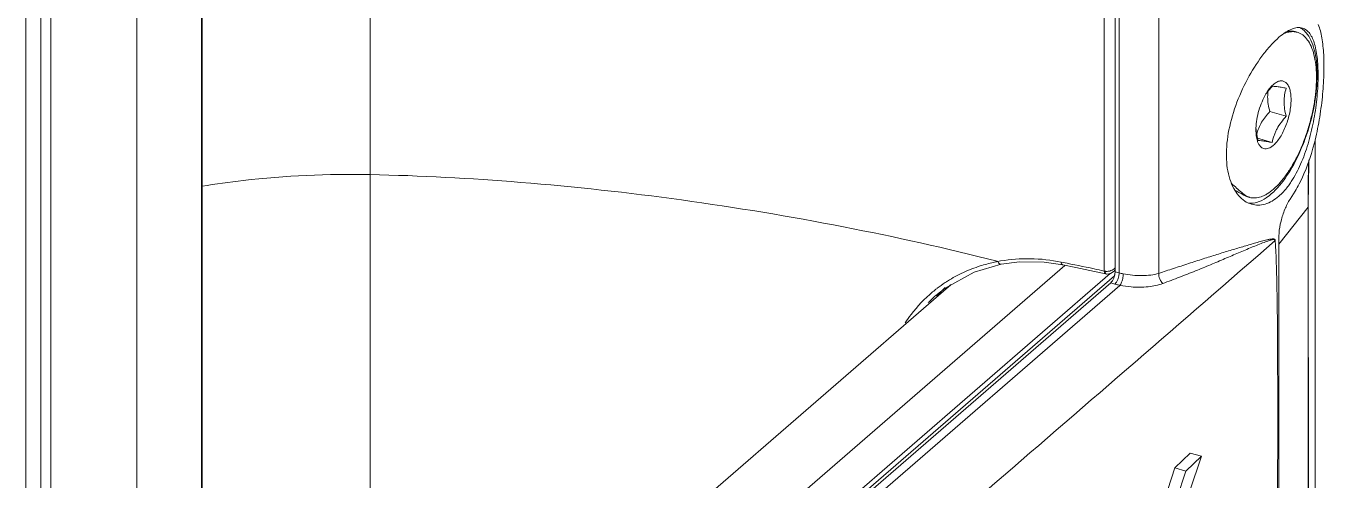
# Model space of a CAD drawing. Header units: millimetres. Extents: x 0 to 3564, y 0 to 2520.
# Drawn here: x 2802 to 2877, y 2027.8 to 2054 of the extents above; entities that cross this region are included whole.
import ezdxf

# ---------------------------------------------------------------- set-up
doc = ezdxf.new("R2010")
doc.units = ezdxf.units.MM
doc.layers.get('0').update_dxf_attribs({"lineweight": 13})

msp = doc.modelspace()

# ---------------------------------------------------------------- linework, layer by layer
for p, q in [((2864.328, 2132.041), (2864.327, 2039.844)), ((2864.955, 2039.806), (2864.956, 2132.038)), ((2865.191, 2039.739), (2865.191, 2131.97)), ((2867.484, 2039.707), (2867.485, 2132.073)), ((2821.905, 2095.3), (2821.905, 2016.84)), ((2802.881, 1998.945), (2802.88, 2090.31)), ((2803.454, 1998.989), (2803.455, 2090.353)), ((2802.013, 1953.909), (2802.013, 2089.875)), ((2808.43, 2089.466), (2808.427, 1999.165)), ((2812.16, 2084.16), (2812.159, 1991.794)), ((2812.192, 2084.339), (2812.191, 1992.005)), ((2875.489, 2053.643), (2875.36, 2053.681)), ((2874.112, 2050.63), (2874.019, 2050.542)), ((2874.847, 2048.786), (2873.901, 2049.059)), ((2874.035, 2047.271), (2873.192, 2047.515)), ((2876.513, 2047.418), (2876.513, 2019.907)), ((2875.067, 2043.998), (2875.365, 2044.457)), ((2872.735, 2044.102), (2872.606, 2044.139)), ((2876.122, 2043.586), (2876.107, 2043.525)), ((2876.109, 2043.586), (2876.109, 2043.525)), ((2876.126, 2026.137), (2876.122, 2043.586)), ((2874.424, 2041.398), (2876.107, 2043.525)), ((2876.107, 2043.525), (2876.111, 2026.077)), ((2874.431, 2021.492), (2874.424, 2041.398)), ((2812.191, 1996.985), (2862.059, 2040.172)), ((2858.133, 2040.407), (2858.176, 2040.397)), ((2858.134, 2040.408), (2858.176, 2040.397)), ((2858.369, 2040.236), (2858.368, 2040.236)), ((2861.96, 2040.338), (2861.841, 2040.362)), ((2861.96, 2040.338), (2861.841, 2040.362)), ((2864.852, 2039.796), (2864.916, 2039.852)), ((2864.897, 2039.969), (2864.963, 2040.029)), ((2864.68, 2039.695), (2812.191, 1994.238)), ((2812.191, 1993.906), (2864.922, 2039.572)), ((2864.705, 2039.157), (2812.191, 1993.677)), ((2864.418, 2039.679), (2864.461, 2039.671)), ((2864.432, 2039.685), (2864.46, 2039.671)), ((2864.684, 2039.696), (2864.852, 2039.796)), ((2864.941, 2039.089), (2864.705, 2039.157)), ((2864.955, 2039.806), (2865.191, 2039.739)), ((2812.191, 1993.075), (2865.238, 2039.016)), ((2812.191, 2001.573), (2855.322, 2038.925)), ((2854.603, 2038.435), (2854.614, 2038.445)), ((2854.604, 2038.436), (2855.129, 2038.853)), ((2855.47, 2039.042), (2855.303, 2038.909)), ((2855.308, 2038.913), (2855.322, 2038.924)), ((2855.435, 2039.021), (2855.444, 2039.028)), ((2855.44, 2039.015), (2855.449, 2039.022)), ((2868.402, 2028.465), (2869.291, 2029.324)), ((2869.291, 2029.324), (2869.946, 2029.135)), ((2869.946, 2029.135), (2869.041, 2028.28)), ((2868.002, 2027.209), (2868.402, 2028.465)), ((2868.402, 2028.465), (2869.041, 2028.28))]:
    msp.add_line(p, q)
for points in [[(2876.124, 2043.586), (2876.124, 2043.784), (2876.127, 2044.701), (2876.152, 2046.263)], [(2855.129, 2038.853), (2856.819, 2039.785), (2858.368, 2040.236)], [(2858.369, 2040.236), (2859.429, 2040.369), (2860.861, 2040.351), (2861.931, 2040.198)], [(2861.931, 2040.198), (2862.686, 2040.046), (2863.759, 2039.822), (2864.421, 2039.679)], [(2864.461, 2039.671), (2864.488, 2039.668), (2864.684, 2039.696)]]:
    msp.add_lwpolyline(points)
for centre, radius, start, end in [((2875.229, 2052.739), 0.941, 73.92374, 82.02578), ((2876.375, 2048.487), 3.135, 147.80112, 149.39924), ((2876.364, 2048.211), 3.273, 143.63746, 145.20289), ((2876.15, 2049.908), 2.375, 171.78707, 180.01863), ((2876.302, 2047.992), 3.205, 177.99599, 179.97565), ((2875.793, 2048.239), 2.696, 182.76908, 185.19451), ((2875.888, 2048.247), 2.791, 185.18854, 185.72985), ((2975.225, 2043.539), 99.115, 178.44647, 179.9727), ((2870.895, 2047.804), 5.083, 323.32944, 326.67187), ((2868.276, 2048.656), 8.24, 329.3575, 332.75286), ((2872.996, 2045.004), 0.938, 245.88755, 253.88283), ((2859.827, 2031.718), 8.834, 99.66463, 100.76826), ((2864.528, 2040.58), 0.763, 254.78933, 258.73838), ((2956.119, 1774.793), 279.349, 108.31624, 108.49924), ((2859.559, 2032.482), 8.023, 123.43583, 127.55006), ((2859.54, 2032.511), 7.988, 122.29062, 123.43312), ((2863.815, 2039.847), 1.144, 338.97998, 346.09508), ((2863.84, 2039.841), 1.118, 346.06033, 348.71055), ((2866.007, 2042.788), 3.85, 253.92228, 256.94018), ((2866.053, 2042.733), 3.116, 253.92661, 258.43341), ((2859.715, 2032.556), 7.79, 131.00491, 135.51773), ((2859.566, 2032.472), 8.035, 127.54809, 129.90427), ((2860.193, 2033.559), 7.345, 137.98799, 138.90909), ((2860.177, 2033.574), 7.323, 133.45021, 137.98875), ((2860.021, 2033.47), 7.2, 129.56615, 130.74745), ((2860.027, 2033.463), 7.209, 129.09409, 129.47813), ((2866.069, 2043.052), 4.121, 256.92109, 258.36294)]:
    msp.add_arc(centre, radius, start, end)
for points, knots in [([(2876.7, 2054.095), (2876.797, 2053.85), (2876.937, 2053.267), (2877.032, 2052.29), (2877.035, 2051.145), (2876.949, 2049.886), (2876.771, 2048.57), (2876.413, 2046.867), (2875.987, 2045.632), (2875.602, 2044.884)], [0, 0, 0, 0, 0.08392, 0.188708, 0.311524, 0.447098, 0.589484, 0.732784, 1, 1, 1, 1]), ([(2872.84, 2043.705), (2872.701, 2043.745), (2872.427, 2043.876), (2872.076, 2044.196), (2871.787, 2044.63), (2871.482, 2045.38), (2871.334, 2046.537), (2871.498, 2048.051), (2871.965, 2049.62), (2872.658, 2051.099), (2873.367, 2052.195), (2873.971, 2052.919), (2874.276, 2053.222), (2874.428, 2053.353)], [0, 0, 0, 0, 0.03914, 0.081208, 0.127809, 0.179806, 0.300357, 0.440333, 0.591694, 0.743489, 0.883456, 0.945346, 1, 1, 1, 1]), ([(2874.112, 2044.572), (2874.253, 2044.695), (2874.531, 2044.978), (2874.912, 2045.475), (2875.273, 2046.056), (2875.605, 2046.707), (2875.9, 2047.413), (2876.151, 2048.155), (2876.352, 2048.914), (2876.496, 2049.673), (2876.581, 2050.412), (2876.605, 2051.112), (2876.567, 2051.756), (2876.467, 2052.328), (2876.309, 2052.816), (2876.124, 2053.155), (2875.946, 2053.366), (2875.806, 2053.49), (2875.653, 2053.585), (2875.544, 2053.627), (2875.489, 2053.643)], [0, 0, 0, 0, 0.055389, 0.117513, 0.185555, 0.258364, 0.334558, 0.412611, 0.49092, 0.567871, 0.641906, 0.711591, 0.77569, 0.833268, 0.883821, 0.927483, 0.94707, 0.965448, 0.982953, 1, 1, 1, 1]), ([(2874.428, 2053.353), (2874.549, 2053.457), (2874.781, 2053.638), (2875.138, 2053.835), (2875.472, 2053.93), (2875.686, 2053.916), (2875.78, 2053.889)], [0, 0, 0, 0, 0.316647, 0.584242, 0.806959, 1, 1, 1, 1]), ([(2875.359, 2053.671), (2875.292, 2053.68), (2875.152, 2053.685), (2874.937, 2053.649), (2874.776, 2053.594), (2874.687, 2053.554), (2874.668, 2053.545)], [0, 0, 0, 0, 0.2256042, 0.4638612, 0.7205945, 0.7894967, 0.7894967, 0.7894967, 0.7894967]), ([(2874.904, 2053.701), (2874.92, 2053.704), (2874.936, 2053.706), (2874.952, 2053.708), (2875.021, 2053.717), (2875.159, 2053.723), (2875.295, 2053.699), (2875.36, 2053.681)], [-0.118829, -0.118829, -0.118829, -0.118829, 0, 0, 0, 0.508976, 1, 1, 1, 1]), ([(2876.209, 2053.569), (2876.34, 2053.389), (2876.536, 2052.896), (2876.675, 2052.026), (2876.707, 2050.954), (2876.629, 2049.744), (2876.439, 2048.468), (2876.136, 2047.206), (2875.72, 2046.039), (2875.35, 2045.328), (2875.142, 2045.011)], [0, 0, 0, 0, 0.075018, 0.174596, 0.296768, 0.435561, 0.58314, 0.731267, 0.872298, 1, 1, 1, 1]), ([(2875.658, 2053.9), (2875.676, 2053.89), (2875.747, 2053.849), (2875.813, 2053.8), (2875.86, 2053.759)], [0, 0, 0, 0, 0.244989, 1, 1, 1, 1]), ([(2875.78, 2053.889), (2875.863, 2053.865), (2876.028, 2053.781), (2876.153, 2053.645), (2876.209, 2053.569)], [0, 0, 0, 0, 0.476282, 1, 1, 1, 1]), ([(2875.86, 2053.759), (2875.873, 2053.748), (2875.922, 2053.704), (2875.969, 2053.655), (2876.001, 2053.617)], [0, 0, 0, 0, 0.244319, 1, 1, 1, 1]), ([(2876.001, 2053.617), (2876.111, 2053.489), (2876.304, 2053.172), (2876.497, 2052.606), (2876.613, 2051.93), (2876.636, 2051.443), (2876.636, 2051.186)], [0, 0, 0, 0, 0.197193, 0.42939, 0.698141, 1, 1, 1, 1]), ([(2876.636, 2051.186), (2876.636, 2050.651), (2876.528, 2049.541), (2876.128, 2047.911), (2875.519, 2046.379), (2874.973, 2045.45), (2874.668, 2045.046)], [0, 0, 0, 0, 0.245571, 0.508976, 0.767703, 1, 1, 1, 1]), ([(2874.019, 2050.542), (2873.965, 2050.487), (2873.859, 2050.363), (2873.767, 2050.229), (2873.722, 2050.157)], [0, 0, 0, 0, 0.475902, 1, 1, 1, 1]), ([(2874.035, 2050.519), (2874.007, 2050.489), (2873.9, 2050.371), (2873.799, 2050.248), (2873.728, 2050.152)], [0, 0, 0, 0, 0.251913, 1, 1, 1, 1]), ([(2874.847, 2050.41), (2874.749, 2050.429), (2874.573, 2050.461), (2874.338, 2050.499), (2874.165, 2050.519), (2874.071, 2050.522), (2874.035, 2050.519)], [0, 0, 0, 0, 0.362375, 0.657213, 0.867114, 1, 1, 1, 1]), ([(2875.127, 2049.752), (2875.127, 2049.86), (2875.116, 2050.065), (2875.062, 2050.345), (2874.983, 2050.543), (2874.901, 2050.667), (2874.833, 2050.738), (2874.759, 2050.791), (2874.677, 2050.826), (2874.59, 2050.841), (2874.498, 2050.836), (2874.403, 2050.812), (2874.268, 2050.752), (2874.173, 2050.683), (2874.112, 2050.63)], [0, 0, 0, 0, 0.176286, 0.330449, 0.460858, 0.517768, 0.569981, 0.618683, 0.665488, 0.712273, 0.760915, 0.81303, 0.86984, 1, 1, 1, 1]), ([(2874.847, 2050.41), (2874.808, 2050.287), (2874.744, 2050.032), (2874.721, 2049.768), (2874.721, 2049.634)], [0, 0, 0, 0, 0.489925, 1, 1, 1, 1]), ([(2873.676, 2050.083), (2873.591, 2049.938), (2873.437, 2049.627), (2873.262, 2049.132), (2873.143, 2048.619), (2873.105, 2048.273), (2873.099, 2048.104)], [0, 0, 0, 0, 0.242183, 0.499273, 0.75672, 1, 1, 1, 1]), ([(2873.775, 2049.907), (2873.775, 2049.767), (2873.801, 2049.48), (2873.863, 2049.2), (2873.901, 2049.059)], [0, 0, 0, 0, 0.490548, 1, 1, 1, 1]), ([(2874.112, 2047.115), (2874.184, 2047.177), (2874.324, 2047.326), (2874.512, 2047.591), (2874.685, 2047.904), (2874.837, 2048.253), (2874.961, 2048.625), (2875.055, 2049.007), (2875.113, 2049.383), (2875.127, 2049.631), (2875.127, 2049.752)], [0, 0, 0, 0, 0.09859, 0.211371, 0.335842, 0.468575, 0.605586, 0.742619, 0.875421, 1, 1, 1, 1]), ([(2874.721, 2049.634), (2874.721, 2049.494), (2874.746, 2049.207), (2874.809, 2048.927), (2874.847, 2048.786)], [0, 0, 0, 0, 0.49054, 1, 1, 1, 1]), ([(2873.901, 2049.059), (2873.811, 2048.963), (2873.64, 2048.765), (2873.42, 2048.446), (2873.251, 2048.109), (2873.172, 2047.874), (2873.14, 2047.756)], [0, 0, 0, 0, 0.259382, 0.513344, 0.760181, 1, 1, 1, 1]), ([(2874.035, 2047.271), (2874.063, 2047.407), (2874.117, 2047.61), (2874.219, 2047.873), (2874.346, 2048.134), (2874.549, 2048.447), (2874.744, 2048.675), (2874.847, 2048.786)], [0, 0, 0, 0, 0.238591, 0.360572, 0.484671, 0.738997, 1, 1, 1, 1]), ([(2873.097, 2047.994), (2873.097, 2047.879), (2873.109, 2047.666), (2873.152, 2047.455), (2873.183, 2047.361)], [0, 0, 0, 0, 0.535787, 1, 1, 1, 1]), ([(2873.223, 2047.38), (2873.21, 2047.429), (2873.161, 2047.623), (2873.126, 2047.82), (2873.111, 2047.968)], [0, 0, 0, 0, 0.254105, 1, 1, 1, 1]), ([(2873.183, 2047.361), (2873.201, 2047.304), (2873.243, 2047.2), (2873.329, 2047.066), (2873.434, 2046.969), (2873.556, 2046.913), (2873.69, 2046.902), (2873.831, 2046.934), (2873.975, 2047.006), (2874.066, 2047.075), (2874.112, 2047.115)], [0, 0, 0, 0, 0.147639, 0.276665, 0.390709, 0.496421, 0.602751, 0.718439, 0.849813, 1, 1, 1, 1]), ([(2873.223, 2047.38), (2873.259, 2047.383), (2873.353, 2047.38), (2873.527, 2047.36), (2873.761, 2047.322), (2873.937, 2047.29), (2874.035, 2047.271)], [0, 0, 0, 0, 0.132885, 0.342787, 0.637625, 1, 1, 1, 1]), ([(2812.19, 2044.749), (2812.979, 2044.875), (2816.198, 2045.315), (2819.456, 2045.47), (2821.905, 2045.419)], [0, 0, 0, 0, 0.24606, 1, 1, 1, 1]), ([(2821.905, 2045.418), (2824.807, 2045.358), (2830.825, 2045.037), (2839.961, 2044.028), (2849.152, 2042.506), (2855.2, 2041.158), (2858.134, 2040.408)], [0, 0, 0, 0, 0.237617, 0.493041, 0.752102, 1, 1, 1, 1]), ([(2871.681, 2044.9), (2871.882, 2044.726), (2872.083, 2044.551), (2872.283, 2044.376), (2872.304, 2044.358), (2872.324, 2044.34), (2872.345, 2044.322), (2872.351, 2044.317), (2872.356, 2044.312), (2872.362, 2044.307), (2872.381, 2044.29), (2872.459, 2044.228), (2872.545, 2044.177), (2872.612, 2044.147), (2872.614, 2044.146), (2872.615, 2044.146), (2872.617, 2044.145)], [-3.035571, -3.035571, -3.035571, -3.035571, -0.352048, -0.352048, -0.352048, -0.075454, -0.075454, -0.075454, 0, 0, 0, 0.257186, 1, 1, 1, 1.015978, 1.015978, 1.015978, 1.015978]), ([(2872.606, 2044.139), (2872.588, 2044.144), (2872.519, 2044.167), (2872.453, 2044.197), (2872.405, 2044.223), (2872.402, 2044.225), (2872.399, 2044.227), (2872.396, 2044.229), (2872.384, 2044.235), (2872.372, 2044.242), (2872.36, 2044.249), (2872.194, 2044.343), (2872.029, 2044.437), (2871.863, 2044.53)], [0, 0, 0, 0, 0.248517, 1, 1, 1, 1.048294, 1.048294, 1.048294, 1.237527, 1.237527, 1.237527, 3.865406, 3.865406, 3.865406, 3.865406]), ([(2872.735, 2044.102), (2872.786, 2044.087), (2872.891, 2044.067), (2873.114, 2044.06), (2873.346, 2044.11), (2873.575, 2044.205), (2873.823, 2044.341), (2873.998, 2044.474), (2874.112, 2044.572)], [0, 0, 0, 0, 0.104628, 0.211655, 0.440749, 0.566666, 0.701517, 1, 1, 1, 1]), ([(2874.668, 2045.046), (2874.614, 2044.974), (2874.405, 2044.709), (2874.173, 2044.462), (2873.986, 2044.301)], [0, 0, 0, 0, 0.268362, 1, 1, 1, 1]), ([(2874.618, 2044.352), (2874.602, 2044.336), (2874.541, 2044.275), (2874.477, 2044.216), (2874.428, 2044.173)], [0, 0, 0, 0, 0.255204, 1, 1, 1, 1]), ([(2874.972, 2044.768), (2874.944, 2044.731), (2874.833, 2044.586), (2874.712, 2044.448), (2874.618, 2044.352)], [0, 0, 0, 0, 0.25915, 1, 1, 1, 1]), ([(2873.304, 2043.865), (2873.255, 2043.844), (2873.066, 2043.778), (2872.861, 2043.751), (2872.715, 2043.762), (2872.7, 2043.764), (2872.685, 2043.765), (2872.67, 2043.767)], [0, 0, 0, 0, 0.268568, 1, 1, 1, 1.075812, 1.075812, 1.075812, 1.075812]), ([(2874.428, 2044.173), (2874.305, 2044.067), (2874.054, 2043.883), (2873.644, 2043.7), (2873.232, 2043.633), (2872.965, 2043.669), (2872.84, 2043.705)], [0, 0, 0, 0, 0.282898, 0.538479, 0.773747, 1, 1, 1, 1]), ([(2873.986, 2044.301), (2873.931, 2044.252), (2873.721, 2044.082), (2873.487, 2043.938), (2873.304, 2043.865)], [0, 0, 0, 0, 0.27276, 1, 1, 1, 1]), ([(2874.426, 2041.4), (2874.426, 2041.611), (2874.412, 2042.057), (2874.532, 2042.737), (2874.746, 2043.398), (2874.952, 2043.812), (2875.067, 2043.998)], [0, 0, 0, 0, 0.23368, 0.492235, 0.757907, 1, 1, 1, 1]), ([(2808.651, 1984.828), (2819.725, 1994.37), (2841.488, 2013.401), (2863.433, 2032.222), (2874.212, 2041.606)], [0, 0, 0, 0, 0.505642, 1, 1, 1, 1]), ([(2867.714, 2039.119), (2868.038, 2039.24), (2868.67, 2039.48), (2869.59, 2039.844), (2870.464, 2040.203), (2871.163, 2040.498), (2871.703, 2040.728), (2872.094, 2040.894), (2872.476, 2041.056), (2872.848, 2041.213), (2873.211, 2041.361), (2873.507, 2041.478), (2873.739, 2041.563), (2873.881, 2041.611), (2873.992, 2041.641), (2874.06, 2041.656), (2874.114, 2041.661), (2874.152, 2041.66), (2874.192, 2041.646), (2874.207, 2041.62), (2874.211, 2041.606)], [0, 0, 0, 0, 0.148004, 0.28911, 0.423607, 0.551983, 0.614002, 0.674597, 0.733745, 0.791386, 0.847398, 0.901537, 0.927734, 0.953119, 0.965372, 0.977166, 0.982814, 0.988249, 0.993574, 1, 1, 1, 1]), ([(2868.33, 2039.989), (2868.622, 2040.084), (2869.191, 2040.273), (2870.029, 2040.542), (2870.83, 2040.794), (2871.593, 2041.029), (2872.206, 2041.214), (2872.676, 2041.353), (2873.013, 2041.451), (2873.287, 2041.529), (2873.502, 2041.587), (2873.658, 2041.627), (2873.787, 2041.657), (2873.888, 2041.677), (2873.962, 2041.689), (2874.035, 2041.697), (2874.094, 2041.698), (2874.14, 2041.692), (2874.173, 2041.68), (2874.208, 2041.656), (2874.212, 2041.623), (2874.212, 2041.605)], [0, 0, 0, 0, 0.148668, 0.291006, 0.426815, 0.555954, 0.678319, 0.73691, 0.793717, 0.848644, 0.875343, 0.901465, 0.926912, 0.939326, 0.951479, 0.963305, 0.974698, 0.98022, 0.985678, 0.991473, 1, 1, 1, 1]), ([(2874.212, 2041.605), (2874.269, 2040.773), (2874.317, 2039.085), (2874.343, 2036.538), (2874.355, 2033.963), (2874.358, 2031.379), (2874.355, 2028.786), (2874.342, 2026.184), (2874.317, 2023.557), (2874.265, 2021.796), (2874.21, 2020.909)], [0, 0, 0, 0, 0.120909, 0.244622, 0.369128, 0.494023, 0.619216, 0.744796, 0.871119, 1, 1, 1, 1]), ([(2857.169, 2040.139), (2856.835, 2040.034), (2856.181, 2039.784), (2855.566, 2039.449), (2855.272, 2039.263)], [0, 0, 0, 0, 0.502854, 1, 1, 1, 1]), ([(2858.176, 2040.397), (2858.091, 2040.38), (2857.752, 2040.308), (2857.417, 2040.218), (2857.169, 2040.139)], [0, 0, 0, 0, 0.251119, 1, 1, 1, 1]), ([(2858.368, 2040.236), (2858.334, 2040.229), (2858.271, 2040.255), (2858.214, 2040.322), (2858.188, 2040.37), (2858.176, 2040.397)], [0, 0, 0, 0, 0.3968, 0.664484, 1, 1, 1, 1]), ([(2858.344, 2040.427), (2858.911, 2040.524), (2860.087, 2040.608), (2861.257, 2040.477), (2861.841, 2040.362)], [0, 0, 0, 0, 0.491691, 1, 1, 1, 1]), ([(2861.931, 2040.198), (2861.92, 2040.2), (2861.889, 2040.216), (2861.854, 2040.275), (2861.844, 2040.329), (2861.841, 2040.362)], [0, 0, 0, 0, 0.174404, 0.504877, 1, 1, 1, 1]), ([(2864.328, 2039.844), (2864.132, 2039.887), (2863.344, 2040.057), (2862.554, 2040.22), (2861.96, 2040.338)], [0, 0, 0, 0, 0.248549, 1, 1, 1, 1]), ([(2864.327, 2039.844), (2864.329, 2039.821), (2864.338, 2039.759), (2864.379, 2039.688), (2864.421, 2039.679)], [0, 0, 0, 0, 0.352441, 1, 1, 1, 1]), ([(2864.379, 2039.832), (2864.393, 2039.829), (2864.453, 2039.82), (2864.514, 2039.821), (2864.56, 2039.827)], [0, 0, 0, 0, 0.242148, 1, 1, 1, 1]), ([(2864.379, 2039.832), (2864.381, 2039.801), (2864.39, 2039.748), (2864.416, 2039.699), (2864.432, 2039.685)], [0, 0, 0, 0, 0.589905, 1, 1, 1, 1]), ([(2864.56, 2039.827), (2864.591, 2039.83), (2864.712, 2039.854), (2864.826, 2039.912), (2864.897, 2039.969)], [0, 0, 0, 0, 0.254099, 1, 1, 1, 1]), ([(2864.882, 2039.437), (2864.86, 2039.38), (2864.812, 2039.279), (2864.743, 2039.19), (2864.706, 2039.157)], [0, 0, 0, 0, 0.549204, 1, 1, 1, 1]), ([(2864.956, 2039.807), (2864.956, 2039.792), (2864.954, 2039.73), (2864.945, 2039.669), (2864.936, 2039.623)], [0, 0, 0, 0, 0.236322, 1, 1, 1, 1]), ([(2864.941, 2039.089), (2864.949, 2039.096), (2864.985, 2039.131), (2865.015, 2039.172), (2865.036, 2039.205)], [0, 0, 0, 0, 0.223872, 1, 1, 1, 1]), ([(2865.036, 2039.205), (2865.052, 2039.23), (2865.113, 2039.34), (2865.153, 2039.462), (2865.171, 2039.556)], [0, 0, 0, 0, 0.234883, 1, 1, 1, 1]), ([(2865.171, 2039.556), (2865.175, 2039.572), (2865.185, 2039.632), (2865.191, 2039.693), (2865.191, 2039.739)], [0, 0, 0, 0, 0.261649, 1, 1, 1, 1]), ([(2865.238, 2039.016), (2865.244, 2039.023), (2865.272, 2039.061), (2865.294, 2039.102), (2865.31, 2039.136)], [0, 0, 0, 0, 0.207716, 1, 1, 1, 1]), ([(2865.238, 2039.016), (2865.451, 2038.976), (2865.831, 2038.92), (2866.376, 2038.903), (2866.856, 2038.925), (2867.304, 2038.993), (2867.583, 2039.074), (2867.714, 2039.119)], [0, 0, 0, 0, 0.25957, 0.458506, 0.652816, 0.834063, 1, 1, 1, 1]), ([(2865.31, 2039.136), (2865.35, 2039.221), (2865.404, 2039.401), (2865.429, 2039.588), (2865.429, 2039.68)], [0, 0, 0, 0, 0.505656, 1, 1, 1, 1]), ([(2867.483, 2039.707), (2867.334, 2039.661), (2867.007, 2039.599), (2866.318, 2039.565), (2865.781, 2039.607), (2865.429, 2039.68)], [0, 0, 0, 0, 0.226278, 0.478884, 1, 1, 1, 1]), ([(2867.714, 2039.119), (2867.677, 2039.152), (2867.609, 2039.235), (2867.531, 2039.381), (2867.488, 2039.544), (2867.48, 2039.655), (2867.483, 2039.707)], [0, 0, 0, 0, 0.228482, 0.491191, 0.75897, 1, 1, 1, 1]), ([(2854.412, 2038.636), (2853.952, 2038.252), (2853.394, 2037.666), (2852.935, 2037.01), (2852.825, 2036.841)], [0, 0, 0, 0, 0.7486, 1, 1, 1, 1]), ([(2869.946, 2029.135), (2869.746, 2028.526), (2869.338, 2027.312), (2868.924, 2026.099), (2868.712, 2025.494)], [0, 0, 0, 0, 0.499804, 1, 1, 1, 1]), ([(2867.807, 2024.519), (2867.913, 2024.832), (2868.334, 2026.082), (2868.742, 2027.337), (2869.041, 2028.28)], [0, 0, 0, 0, 0.250157, 1, 1, 1, 1])]:
    msp.add_open_spline(points, degree=3, knots=knots)
msp.add_open_spline([(2864.852, 2039.796), (2864.893, 2039.832), (2864.927, 2039.875), (2864.955, 2039.921)], degree=3)

doc.saveas('drawing.dxf')
